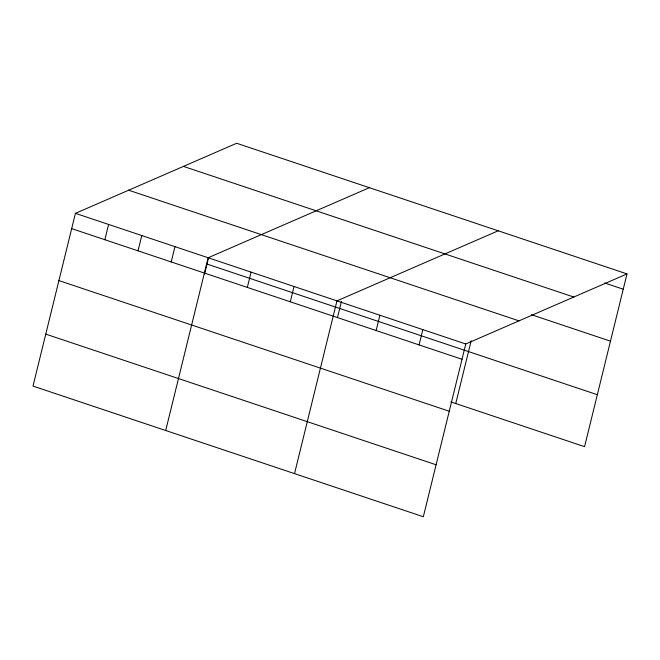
<?xml version="1.0" encoding="UTF-8"?>
<svg xmlns="http://www.w3.org/2000/svg" width="660" height="660" viewBox="0 0 660 660"><rect width="100%" height="100%" fill="white"/><g stroke="black" fill="none" stroke-linecap="round" stroke-linejoin="round"><path stroke-width="0.99" d="M627 273.908L236.668 143.261L75.43 213.337L33 386.092L423.332 516.739L465.77 343.984L627 273.908L584.57 446.663L450.879 401.915M104.857 239.728L108.611 224.441M138.031 250.833L141.793 235.546M171.212 261.938L174.966 246.65M165.709 430.51L208.148 257.755L369.377 187.679M204.542 274.048L208.461 258.101M247.327 287.413L251.08 272.126M290.268 301.785L294.022 286.498M294.525 473.624L336.955 300.869L498.193 230.794M337.499 317.468L341.418 301.537M376.134 330.528L379.896 315.241M419.075 344.899L422.829 329.612M455.755 403.549L471.199 340.684M604.7 282.991L623.246 289.204M183.455 166.386L573.796 297.033M531.44 314.704L610.483 341.162M128.642 190.212L518.974 320.859M75.43 213.337L465.77 343.984M206.993 264.049L597.333 394.705M71.676 228.624L462.008 359.271M58.913 280.591L449.245 411.238M45.763 334.125L436.095 464.78"/></g></svg>
